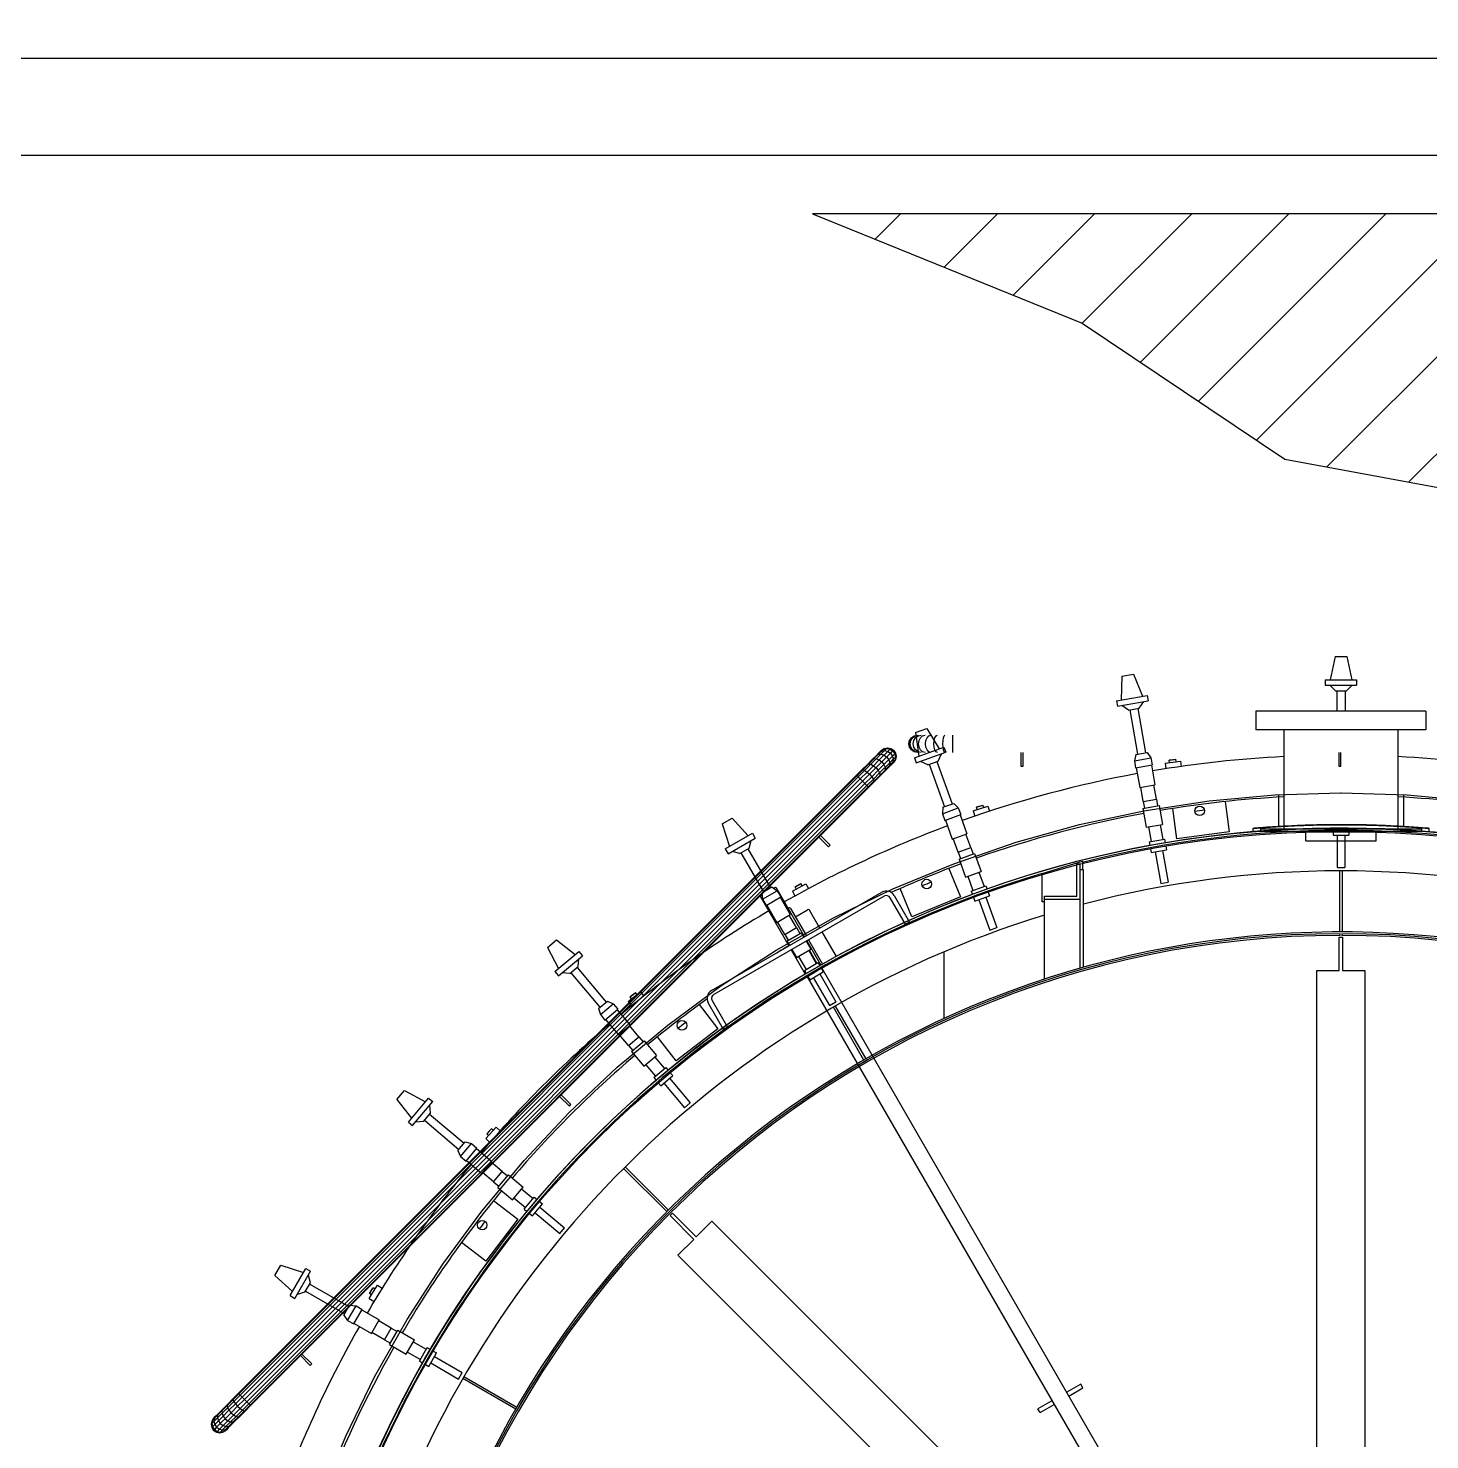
# Model space of a CAD drawing. Header units: metres. Extents: x 0 to 63075, y 0 to 44550.
# Drawn here: x 56310 to 56908, y 41837 to 42439 of the extents above; entities that cross this region are included whole.
import ezdxf

# ---------------------------------------------------------------- set-up
doc = ezdxf.new("R2010")
doc.units = ezdxf.units.M
doc.header["$LTSCALE"] = 75
for name, color, linetype in [('GSB', 7, 'Continuous'), ('ML6', 1, 'Continuous'), ('SDM', 7, 'Continuous'), ('SL1', 8, 'Continuous')]:
    doc.layers.add(name, color=color, linetype=linetype)
doc.styles.add('ROMANS', font='ROMANS.SHX')
doc.dimstyles.new('75___1-75', dxfattribs={"dimscale": 75, "dimtxt": 2.5, "dimasz": 2, "dimexe": 1.5, "dimexo": 1, "dimgap": 0.5, "dimtad": 1, "dimdec": 0, "dimzin": 12, "dimtxsty": 'ROMANS', "dimcen": 0, "dimclrd": 256, "dimclre": 256, "dimclrt": 3, "dimazin": 3, "dimtfac": 1, "dimtdec": 0, "dimtmove": 0, "dimatfit": 0, "dimfxl": 1, "dimlwd": -1, "dimlwe": -1, "dimarcsym": 0})

# ---------------------------------------------------------------- blocks, each defined once
blk = doc.blocks.new('A$C6bae614f')
at = {"layer": 'SL1'}
h = blk.add_hatch(dxfattribs=at)
h.set_pattern_fill('_USER', color=256, scale=195, angle=44.9981, style=0, pattern_type=0)
h.set_pattern_definition([(44.99813, (336090.3, -3607.21), (-137.8813, 137.89033), [])])
h.paths.add_polyline_path([(395755.8, 56898.5), (391367.9, 56898.6), (392134, 56588), (392710, 56201.6), (393463.6, 56062.6), (394287.4, 56092.5), (395011.7, 56390.1), (395423.4, 56742.3)])
for p, q in [((387952.8, 57339.8), (407722, 57339.8)), ((388233.8, 57064.3), (407422, 57064.3)), ((392852.4, 55640.7), (392838.5, 55574.8)), ((392852.4, 55640.7), (392886, 55640.7)), ((392886, 55640.7), (392899.9, 55574.8)), ((392247.1, 55584.8), (392244.9, 55517.5)), ((392247.1, 55584.8), (392280.2, 55590.7)), ((392280.2, 55590.7), (392305.3, 55528.2)), ((392824.8, 55574.8), (392913.7, 55574.8)), ((392824.8, 55574.8), (392824.8, 55559)), ((392913.7, 55574.8), (392913.7, 55559)), ((392231.4, 55515.1), (392318.9, 55530.5)), ((392318.9, 55530.5), (392321.7, 55515)), ((392824.8, 55559), (392913.7, 55559)), ((392853.7, 55543), (392837.8, 55559)), ((392853.7, 55543), (392884.8, 55543)), ((392857.7, 55543), (392857.7, 55486)), ((392880.8, 55543), (392880.8, 55486)), ((392884.8, 55543), (392900.7, 55559)), ((392231.4, 55515.1), (392234.1, 55499.5)), ((392234.1, 55499.5), (392321.7, 55515)), ((392265.3, 55488.8), (392246.9, 55501.8)), ((392265.3, 55488.8), (392296, 55494.2)), ((392269.3, 55489.5), (392291.5, 55363.3)), ((392292, 55493.5), (392314.3, 55367.3)), ((392296, 55494.2), (392308.9, 55512.7)), ((393110.7, 55486), (392627.7, 55486)), ((392627.7, 55486), (392627.7, 55432.6)), ((393110.7, 55486), (393110.7, 55432.6)), ((391643.9, 55402), (391649.1, 55409.9)), ((391646.9, 55402), (391652.1, 55409.9)), ((391649.1, 55409.9), (391657.1, 55415.2)), ((391652.1, 55409.9), (391659.8, 55415.2)), ((391656, 55402), (391660.8, 55409.9)), ((391657.1, 55415.2), (391666.4, 55417.1)), ((391659.8, 55415.2), (391668.9, 55417.1)), ((391660.8, 55424.7), (391692.4, 55436.2)), ((391660.8, 55424.7), (391670.3, 55358)), ((391660.8, 55409.9), (391667.9, 55415.2)), ((391667.9, 55415.2), (391676.3, 55417.1)), ((391670.6, 55402), (391674.7, 55409.9)), ((391674.7, 55409.9), (391680.9, 55415.2)), ((391680.9, 55415.2), (391688.2, 55417.1)), ((391690, 55402), (391693.3, 55409.9)), ((391692.4, 55436.2), (391727.9, 55379)), ((391693.3, 55409.9), (391698.2, 55415.2)), ((391698.2, 55415.2), (391704, 55417.1)), ((391713.2, 55402), (391715.5, 55409.9)), ((391715.5, 55409.9), (391719, 55415.2)), ((391719, 55415.2), (391723, 55417.1)), ((391739.1, 55402), (391740.3, 55409.9)), ((391740.3, 55409.9), (391742.1, 55415.2)), ((391742.1, 55415.2), (391744.1, 55417.1)), ((391766.4, 55415.2), (391766.4, 55417.1)), ((391766.4, 55409.9), (391766.4, 55415.2)), ((391766.4, 55375.4), (391766.4, 55409.9)), ((393110.7, 55432.6), (392627.7, 55432.6)), ((392707.2, 55432.6), (392707.2, 55151.3)), ((393031.2, 55432.6), (393031.2, 55151.3)), ((391572.8, 55373.5), (391534.1, 55334.8)), ((391556.8, 55367.6), (391548.4, 55359.2)), ((391564, 55372.2), (391554.8, 55363)), ((391562, 55372.8), (391556.8, 55367.6)), ((391556.8, 55367.6), (391564, 55372.2)), ((391557.8, 55347.2), (391588.2, 55377.7)), ((391562, 55372.8), (391569.8, 55377.9)), ((391563.8, 55374.6), (391562, 55372.8)), ((391563.8, 55374.6), (391571.7, 55379.9)), ((391569.8, 55377.9), (391564, 55372.2)), ((391564, 55372.2), (391572.8, 55373.5)), ((391589.6, 55365.9), (391565.2, 55341.5)), ((391569.8, 55377.9), (391571.7, 55379.9)), ((391569.8, 55377.9), (391579, 55379.6)), ((391571.7, 55379.9), (391581, 55381.7)), ((391581, 55381.7), (391572.8, 55373.5)), ((391572.8, 55373.5), (391581.8, 55371.3)), ((391579, 55379.6), (391588.2, 55377.7)), ((391581, 55381.7), (391590.4, 55379.9)), ((391581.8, 55371.3), (391589.6, 55365.9)), ((391588.2, 55377.7), (391590.4, 55379.9)), ((391588.2, 55377.7), (391596.1, 55372.4)), ((391596.1, 55372.4), (391589.6, 55365.9)), ((391589.6, 55365.9), (391595, 55358.1)), ((391590.4, 55379.9), (391598.3, 55374.6)), ((391596.1, 55372.4), (391598.3, 55374.6)), ((391596.1, 55372.4), (391601.4, 55364.5)), ((391598.3, 55374.6), (391603.6, 55366.7)), ((391601.4, 55364.5), (391603.6, 55366.7)), ((391603.6, 55366.7), (391605.4, 55357.3)), ((391642, 55392.7), (391643.9, 55402)), ((391643.9, 55383.3), (391642, 55392.7)), ((391649.1, 55375.4), (391643.9, 55383.3)), ((391645.1, 55392.7), (391646.9, 55402)), ((391646.9, 55383.3), (391645.1, 55392.7)), ((391652.1, 55375.4), (391646.9, 55383.3)), ((391657.1, 55370.1), (391649.1, 55375.4)), ((391659.8, 55370.1), (391652.1, 55375.4)), ((391654.3, 55392.7), (391656, 55402)), ((391656, 55383.3), (391654.3, 55392.7)), ((391660.8, 55375.4), (391656, 55383.3)), ((391666.4, 55368.3), (391657.1, 55370.1)), ((391657.3, 55353.3), (391740.9, 55383.7)), ((391668.9, 55368.3), (391659.8, 55370.1)), ((391667.9, 55370.1), (391660.8, 55375.4)), ((391662.8, 55338.4), (391746.3, 55368.8)), ((391676.3, 55368.3), (391667.9, 55370.1)), ((391669.1, 55392.7), (391670.6, 55402)), ((391670.6, 55383.3), (391669.1, 55392.7)), ((391674.7, 55375.4), (391670.6, 55383.3)), ((391680.9, 55370.1), (391674.7, 55375.4)), ((391688.2, 55368.3), (391680.9, 55370.1)), ((391688.8, 55392.7), (391690, 55402)), ((391690, 55383.3), (391688.8, 55392.7)), ((391693.3, 55375.4), (391690, 55383.3)), ((391698.2, 55370.1), (391693.3, 55375.4)), ((391704, 55368.3), (391698.2, 55370.1)), ((391712.4, 55392.7), (391713.2, 55402)), ((391713.2, 55383.3), (391712.4, 55392.7)), ((391715.5, 55375.4), (391713.2, 55383.3)), ((391719, 55370.1), (391715.5, 55375.4)), ((391723, 55368.3), (391719, 55370.1)), ((391738.7, 55392.7), (391739.1, 55402)), ((391739.1, 55383.3), (391738.7, 55392.7)), ((391740.3, 55375.4), (391739.1, 55383.3)), ((391742.1, 55370.1), (391740.3, 55375.4)), ((391740.9, 55383.7), (391746.3, 55368.8)), ((391744.1, 55368.3), (391742.1, 55370.1)), ((391766.4, 55370.1), (391766.4, 55375.4)), ((391766.4, 55368.3), (391766.4, 55370.1)), ((391960, 55368.3), (391960, 55329.2)), ((391966.4, 55329.2), (391966.4, 55368.3)), ((392286.8, 55362.5), (392319, 55368.2)), ((392319, 55368.2), (392329.3, 55353.1)), ((392862.9, 55368.2), (392862.9, 55329.1)), ((392869.2, 55329.1), (392869.2, 55368.2)), ((391527.9, 55336.1), (389705, 53513.3)), ((391534.1, 55334.8), (391498.1, 55298.8)), ((391523.8, 55334.5), (391508.8, 55319.6)), ((391565.2, 55341.5), (391510.3, 55286.6)), ((391523, 55312.5), (391541.3, 55330.8)), ((391537.2, 55348), (391523.8, 55334.5)), ((391523.8, 55334.5), (391527.9, 55336.1)), ((391554.8, 55363), (391527.9, 55336.1)), ((391527.9, 55336.1), (391534.1, 55334.8)), ((391534.1, 55334.8), (391541.3, 55330.8)), ((391548.4, 55359.2), (391537.2, 55348)), ((391537.2, 55348), (391542.6, 55350.8)), ((391541.3, 55330.8), (391557.8, 55347.2)), ((391541.3, 55330.8), (391548.5, 55324.8)), ((391542.6, 55350.8), (391549.8, 55350.5)), ((391548.4, 55359.2), (391554.8, 55363)), ((391549.8, 55350.5), (391557.8, 55347.2)), ((391571, 55334), (391554.5, 55317.6)), ((391554.8, 55363), (391563, 55363.6)), ((391557.8, 55347.2), (391565.2, 55341.5)), ((391587.4, 55339.2), (391558.5, 55310.4)), ((391586.7, 55331.1), (391559.8, 55304.2)), ((391563, 55363.6), (391571.5, 55361)), ((391565.2, 55341.5), (391571, 55334)), ((391601.4, 55364.5), (391571, 55334)), ((391571, 55334), (391574.2, 55326.1)), ((391571.5, 55361), (391579.1, 55355.4)), ((391596.5, 55338.3), (391571.7, 55313.4)), ((391574.2, 55326.1), (391574.5, 55318.9)), ((391579.1, 55355.4), (391584.7, 55347.8)), ((391586.7, 55331.1), (391582.9, 55324.6)), ((391584.7, 55347.8), (391587.4, 55339.2)), ((391601.6, 55346), (391586.7, 55331.1)), ((391587.4, 55339.2), (391586.7, 55331.1)), ((391597.2, 55349.1), (391587.4, 55339.2)), ((391595.9, 55340.3), (391591.3, 55333.1)), ((391595, 55358.1), (391597.2, 55349.1)), ((391597.2, 55349.1), (391595.9, 55340.3)), ((391601.6, 55346), (391596.5, 55338.3)), ((391596.5, 55338.3), (391598.3, 55340.1)), ((391605.4, 55357.3), (391597.2, 55349.1)), ((391603.6, 55348), (391598.3, 55340.1)), ((391601.4, 55364.5), (391603.4, 55355.2)), ((391603.4, 55355.2), (391601.6, 55346)), ((391601.6, 55346), (391603.6, 55348)), ((391605.4, 55357.3), (391603.6, 55348)), ((391657.3, 55353.3), (391662.8, 55338.4)), ((391695.4, 55333.3), (391675, 55342.9)), ((391695.4, 55333.3), (391724.6, 55344)), ((391699.1, 55334.7), (391742.9, 55214.3)), ((391720.8, 55342.6), (391764.7, 55222.2)), ((391724.6, 55344), (391734.1, 55364.4)), ((391960, 55329.2), (391966.4, 55329.2)), ((392286.8, 55362.5), (392282.3, 55344.8)), ((392282.3, 55344.8), (392329.3, 55353.1)), ((392282.3, 55344.8), (392285.8, 55324.8)), ((392285.8, 55324.8), (392332.8, 55333.1)), ((392287.7, 55325.1), (392297.5, 55269.1)), ((392329.3, 55353.1), (392332.8, 55333.1)), ((392331, 55332.8), (392340.9, 55276.7)), ((392369.5, 55337.7), (392413.1, 55343.8)), ((392369.5, 55337.7), (392371.8, 55322)), ((392380.8, 55346.3), (392399.9, 55349)), ((392390.3, 55347.7), (392380.8, 55346.3)), ((392381.8, 55339.4), (392380.8, 55346.3)), ((392390.3, 55347.7), (392399.9, 55349)), ((392400.8, 55342.1), (392399.9, 55349)), ((392413.1, 55343.8), (392415.2, 55328.5)), ((392862.9, 55329.1), (392869.2, 55329.1)), ((391498.1, 55298.8), (389706.3, 53507.1)), ((389728.6, 53518.2), (391503.7, 55293.2)), ((389737.3, 53548.2), (391493.1, 55303.9)), ((391510.3, 55286.6), (389754.5, 53530.9)), ((391508.8, 55319.6), (391493.1, 55303.9)), ((391493.1, 55303.9), (391494.4, 55302.6)), ((391494.4, 55302.6), (391498.1, 55298.8)), ((391498.1, 55298.8), (391510.3, 55286.6)), ((391523, 55312.5), (391503.7, 55293.2)), ((391508.8, 55319.6), (391511.6, 55319.8)), ((391510.3, 55286.6), (391516.9, 55280)), ((391511.6, 55319.8), (391516.6, 55317.3)), ((391516.6, 55317.3), (391523, 55312.5)), ((391536.2, 55299.3), (391516.9, 55280)), ((391541, 55292.9), (391522.5, 55274.4)), ((391523, 55312.5), (391529.9, 55306.2)), ((391559.8, 55304.2), (391526.3, 55270.7)), ((391543.3, 55285.1), (391527.6, 55269.4)), ((391529.9, 55306.2), (391536.2, 55299.3)), ((391554.5, 55317.6), (391536.2, 55299.3)), ((391536.2, 55299.3), (391541, 55292.9)), ((391558.5, 55310.4), (391541, 55292.9)), ((391541, 55292.9), (391543.5, 55287.9)), ((391571.7, 55313.4), (391543.3, 55285.1)), ((391543.5, 55287.9), (391543.3, 55285.1)), ((391548.5, 55324.8), (391554.5, 55317.6)), ((391554.5, 55317.6), (391558.5, 55310.4)), ((391559.8, 55304.2), (391558.3, 55300)), ((391558.5, 55310.4), (391559.8, 55304.2)), ((391574.5, 55318.9), (391571.7, 55313.4)), ((391522.5, 55274.4), (389730.7, 53482.7)), ((389741.8, 53505), (391516.9, 55280)), ((389753.2, 53497.8), (391526.3, 55270.7)), ((391527.6, 55269.4), (389771.8, 53513.7)), ((391516.9, 55280), (391522.5, 55274.4)), ((391522.5, 55274.4), (391526.3, 55270.7)), ((391526.3, 55270.7), (391527.6, 55269.4)), ((392297.5, 55269.1), (392340.9, 55276.7)), ((392307.6, 55229.2), (392300.3, 55269.6)), ((392345.1, 55235.8), (392338.1, 55276.2)), ((392494.7, 55231.1), (392681.1, 55248)), ((392681.1, 55248), (392868.2, 55253.6)), ((392691.4, 55248.3), (392691.4, 55157.9)), ((392868.2, 55253.6), (392870.2, 55253.6)), ((392870.2, 55253.6), (393057.3, 55248)), ((393047, 55248.3), (393047, 55157.9)), ((393057.3, 55248), (393243.7, 55231)), ((391738.5, 55212.6), (391737.1, 55194.4)), ((391737.1, 55194.4), (391781.9, 55210.8)), ((391738.5, 55212.6), (391769.1, 55223.8)), ((391769.1, 55223.8), (391781.9, 55210.8)), ((391781.9, 55210.8), (391788.9, 55191.7)), ((391824.2, 55202.6), (391866, 55216.2)), ((391833.8, 55213), (391852.2, 55219)), ((391843, 55216), (391833.8, 55213)), ((391836, 55206.4), (391833.8, 55213)), ((391843, 55216), (391852.2, 55219)), ((391854.3, 55212.4), (391852.2, 55219)), ((391866, 55216.2), (391870.8, 55201.5)), ((392306.5, 55209.4), (392352.8, 55217.5)), ((392306.5, 55209.4), (392316, 55155.9)), ((392307.6, 55229.2), (392345.1, 55235.8)), ((392307.6, 55229.2), (392310.9, 55210.2)), ((392309.6, 55202.9), (392494.7, 55231.1)), ((392345.1, 55235.8), (392348.4, 55216.8)), ((392352.8, 55217.5), (392362.2, 55164.1)), ((392402.6, 55123.2), (392391.3, 55209.4)), ((392540, 55228.9), (392551.3, 55142.7)), ((391111.1, 55165.2), (391140.2, 55182)), ((391111.1, 55165.2), (391132.1, 55101.2)), ((391140.2, 55182), (391185.2, 55131.8)), ((391737.1, 55194.4), (391744, 55175.3)), ((391744, 55175.3), (391788.9, 55191.7)), ((391745.8, 55176), (391765.2, 55122.5)), ((391787.1, 55191), (391806.6, 55137.5)), ((391824.2, 55202.6), (391829.1, 55187.5)), ((392126.6, 55163.6), (392309.6, 55202.9)), ((391120.1, 55094.3), (391197.1, 55138.7)), ((391128, 55080.6), (391205, 55125)), ((391197.1, 55138.7), (391205, 55125)), ((391386.2, 55127.9), (391413.8, 55100.3)), ((391418.3, 55104.8), (391390.6, 55132.4)), ((391765.2, 55122.5), (391806.6, 55137.5)), ((391817.8, 55098), (391803.9, 55136.6)), ((391946.2, 55113.3), (392126.6, 55163.6)), ((392316, 55155.9), (392362.2, 55164.1)), ((392322.6, 55157.1), (392330, 55115)), ((392355.6, 55162.9), (392363, 55120.8)), ((392551.3, 55142.7), (392402.6, 55123.2)), ((392619.2, 55152.7), (392619.2, 55152.7)), ((392619.2, 55152.7), (392619.2, 55143.2)), ((392640.2, 55151.3), (393098.2, 55151.3)), ((392640.2, 55151.3), (392640.2, 55144.9)), ((392640.2, 55144.9), (393098.2, 55144.9)), ((392691.4, 55157.9), (392691.4, 55157.9)), ((392691.4, 55148.4), (392691.4, 55148.4)), ((392769.2, 55117), (392769.2, 55142.4)), ((392969.2, 55142.4), (392769.2, 55142.4)), ((392847, 55144.1), (392847, 55133.1)), ((392847, 55133.1), (392891.5, 55133.1)), ((392858.6, 55133.1), (392858.5, 55041.8)), ((392879.8, 55133.1), (392879.8, 55041.8)), ((392891.5, 55144.1), (392891.5, 55133.1)), ((392969.2, 55117), (392969.2, 55142.4)), ((393047, 55148.4), (393047, 55148.4)), ((393098.2, 55151.3), (393098.2, 55144.9)), ((393119.2, 55152.7), (393119.2, 55143.2)), ((391120.1, 55094.3), (391128, 55080.6)), ((391161.1, 55081.2), (391139.3, 55087.1)), ((391161.1, 55081.2), (391188, 55096.7)), ((391184.5, 55094.8), (391248.6, 54983.8)), ((391188, 55096.7), (391193.8, 55118.5)), ((391413.8, 55100.3), (391418.3, 55104.8)), ((391782, 55085), (391767.9, 55123.5)), ((391769.3, 55052.3), (391946.2, 55113.3)), ((391782, 55085), (391817.8, 55098)), ((391782, 55085), (391788.6, 55066.8)), ((391817.8, 55098), (391824.4, 55079.8)), ((392324.6, 55114.1), (392368.4, 55121.8)), ((392324.6, 55114.1), (392326.4, 55104.1)), ((392328, 55094.8), (392329.9, 55084)), ((392329.9, 55084), (392373.7, 55091.8)), ((392341.4, 55086), (392357.2, 54996.1)), ((392362.3, 55089.7), (392378.2, 54999.8)), ((392368.4, 55121.8), (392370.2, 55111.9)), ((392371.8, 55102.5), (392373.7, 55091.8)), ((392769.2, 55117), (392969.2, 55117)), ((391164.5, 55083.2), (391228.6, 54972.2)), ((391596.3, 54980.7), (391769.3, 55052.3)), ((391784.5, 55065.3), (391828.6, 55081.3)), ((391784.5, 55065.3), (391803, 55014.2)), ((391828.6, 55081.3), (391847.2, 55030.3)), ((392020, 55024.2), (392135, 55059.2)), ((392119.2, 55052.2), (392128.7, 55052.2)), ((392119.2, 54960.1), (392119.2, 55052.2)), ((392128.7, 54755.3), (392128.7, 55052.2)), ((392135, 55059.2), (392135, 55034.6)), ((391755.3, 55039), (391788.5, 54958.6)), ((391803, 55014.2), (391847.2, 55030.3)), ((391809.3, 55016.5), (391823.9, 54976.4)), ((391840.9, 55028), (391855.5, 54987.9)), ((392020, 54944.2), (392020, 55024.2)), ((392138.2, 55034.6), (392128.7, 55034.6)), ((392138.2, 54758), (392138.2, 55034.6)), ((392858.5, 55041.8), (392879.8, 55041.8)), ((392866, 54858.6), (392866, 55032.1)), ((392872.4, 55032.1), (392872.4, 54858.6)), ((391081.1, 54691.9), (391565.1, 54971.3)), ((391224.4, 54969.8), (391252.7, 54986.2)), ((391224.4, 54969.8), (391226.2, 54951.6)), ((391226.2, 54951.6), (391267.6, 54975.5)), ((391252.7, 54986.2), (391267.6, 54975.5)), ((391262.5, 54984.6), (391258.3, 54982.2)), ((391263.7, 54985.3), (391262.5, 54984.6)), ((391263.7, 54985.3), (391345.1, 54844.3)), ((391267.6, 54975.5), (391277.7, 54957.9)), ((391310.7, 54974.8), (391349.4, 54995.5)), ((391310.7, 54974.8), (391318.1, 54960.8)), ((391318.3, 54986.7), (391335.3, 54995.8)), ((391326.8, 54991.3), (391318.3, 54986.7)), ((391321.6, 54980.6), (391318.3, 54986.7)), ((391326.8, 54991.3), (391335.3, 54995.8)), ((391338.6, 54989.7), (391335.3, 54995.8)), ((391349.4, 54995.5), (391356.7, 54981.8)), ((391428, 54898.7), (391596.3, 54980.7)), ((391649.9, 54901.2), (391616.7, 54981.6)), ((391818.8, 54974.5), (391860.6, 54989.8)), ((391818.8, 54974.5), (391822.3, 54965.1)), ((391860.6, 54989.8), (391864.1, 54980.3)), ((391867.3, 54971.4), (391871.1, 54961.1)), ((392357.2, 54996.1), (392378.2, 54999.8)), ((391571.4, 54960.3), (391087.5, 54680.9)), ((391219.7, 54959.9), (391224, 54962.4)), ((391219.7, 54959.9), (391301.1, 54818.9)), ((391225.1, 54963), (391224, 54962.4)), ((391226.2, 54951.6), (391236.4, 54934.1)), ((391236.4, 54934.1), (391277.7, 54957.9)), ((391238, 54935), (391266.5, 54885.7)), ((391276.1, 54957), (391304.6, 54907.7)), ((391299.4, 54926.1), (391298.3, 54925.4)), ((391305.5, 54925.5), (391350.6, 54847.4)), ((391632.2, 54880.4), (391588.8, 54955.6)), ((391599.8, 54962), (391643.2, 54886.7)), ((391788.5, 54958.6), (391649.9, 54901.2)), ((391825.5, 54956.1), (391829.2, 54945.9)), ((391829.2, 54945.9), (391871.1, 54961.1)), ((391840.2, 54949.9), (391871.4, 54864)), ((391860.1, 54957.1), (391891.4, 54871.3)), ((392027.1, 54944.2), (392020, 54944.2)), ((392027.1, 54724.2), (392027.1, 54960.1)), ((392027.1, 54960.1), (392119.2, 54960.1)), ((392128.7, 54950.6), (392027.1, 54950.6)), ((391265, 54806.8), (391428, 54898.7)), ((391266.5, 54885.7), (391304.6, 54907.7)), ((391289.5, 54851.7), (391268.9, 54887.1)), ((391322.5, 54870.7), (391302.1, 54906.3)), ((391324.7, 54904.4), (391353.7, 54921.1)), ((391389.1, 54869.7), (391359.8, 54920.5)), ((391643.2, 54886.7), (391632.2, 54880.4)), ((391289.5, 54851.7), (391322.5, 54870.7)), ((391289.5, 54851.7), (391299.2, 54834.9)), ((391295.3, 54832.7), (391336, 54856.2)), ((391322.5, 54870.7), (391332.2, 54854)), ((391336, 54856.2), (391343.5, 54843.3)), ((391435.7, 54789), (391395.5, 54858.7)), ((391871.4, 54864), (391891.4, 54871.3)), ((392864.4, 54748.9), (392864.4, 54844.1)), ((392864.4, 54844.1), (392874, 54844.1)), ((392866.8, 54848.9), (392866.8, 54853.6)), ((392871.6, 54853.6), (392871.6, 54848.9)), ((392874, 54844.1), (392873.9, 54748.9)), ((390614.9, 54814.2), (390640.6, 54835.8)), ((390614.9, 54814.2), (390646.6, 54754.7)), ((390640.6, 54835.8), (390693.6, 54794.2)), ((391107.8, 54705.1), (391265, 54806.8)), ((391295.3, 54832.7), (391302.8, 54819.8)), ((391307.5, 54807.9), (391347.2, 54739)), ((391309.1, 54808.8), (391322.5, 54785.7)), ((391322.5, 54785.7), (391363.2, 54809.2)), ((391349.8, 54832.3), (391363.2, 54809.2)), ((391351.5, 54833.3), (391391.2, 54764.4)), ((391357, 54836.4), (391396.8, 54767.5)), ((391357.4, 54805.8), (391378.7, 54768.8)), ((391380.7, 54769.9), (391359.3, 54806.9)), ((390636.1, 54745.9), (390704.2, 54803)), ((390646.2, 54733.8), (390714.3, 54790.9)), ((390702.5, 54760.1), (390704.4, 54782.6)), ((390704.2, 54803), (390714.3, 54790.9)), ((391328.3, 54789), (391349.7, 54752)), ((391344.9, 54749.3), (391383.5, 54771.5)), ((391383.5, 54771.5), (391388.5, 54762.8)), ((391741.8, 54612.5), (391741.8, 54802.2)), ((390636.1, 54745.9), (390646.2, 54733.8)), ((390678.6, 54740.1), (390656.2, 54742.1)), ((390678.6, 54740.1), (390702.5, 54760.1)), ((390681.7, 54742.7), (390764.1, 54644.5)), ((390699.4, 54757.5), (390781.8, 54659.4)), ((391344.9, 54749.3), (391350, 54740.6)), ((391353.1, 54731.4), (392698.2, 52401.4)), ((391354.7, 54732.3), (391360.2, 54722.9)), ((391360.2, 54722.9), (391398.7, 54745.1)), ((391370.3, 54728.7), (391415.9, 54649.6)), ((391388.6, 54739.3), (391434.3, 54660.2)), ((391393.3, 54754.6), (391398.7, 54745.1)), ((391394.9, 54755.5), (392740, 52425.5)), ((392800.9, 52445.8), (392800.9, 54748.9)), ((392800.9, 54748.9), (392864.4, 54748.9)), ((392873.9, 54748.9), (392937.4, 54748.9)), ((392937.4, 54748.9), (392937.4, 52445.8)), ((390844.4, 54661.3), (390879, 54688.4)), ((390849.9, 54674.4), (390865.1, 54686.3)), ((390857.5, 54680.4), (390865.1, 54686.3)), ((390869.3, 54680.8), (390865.1, 54686.3)), ((390879, 54688.4), (390888.6, 54676.2)), ((390957, 54594.2), (391107.8, 54705.1)), ((390760.4, 54641.5), (390785.4, 54662.4)), ((390765.3, 54623.9), (390801.9, 54654.6)), ((390785.4, 54662.4), (390801.9, 54654.6)), ((390801.9, 54654.6), (390815, 54639)), ((390844.4, 54661.3), (390854.2, 54648.8)), ((390857.5, 54680.4), (390849.9, 54674.4)), ((390854.2, 54668.9), (390849.9, 54674.4)), ((391046.4, 54652.4), (391099.4, 54583.4)), ((391115.3, 54581.9), (391071.8, 54657.2)), ((391082.8, 54663.5), (391126.3, 54588.3)), ((391415.9, 54649.6), (391434.3, 54660.2)), ((391513.9, 54494.7), (391427.2, 54644.9)), ((391432.7, 54648.1), (391519.4, 54497.9)), ((390760.4, 54641.5), (390765.3, 54623.9)), ((390765.3, 54623.9), (390778.4, 54608.3)), ((390778.4, 54608.3), (390815, 54639)), ((390779.8, 54609.5), (390816.4, 54565.9)), ((390813.5, 54637.8), (390850.1, 54594.2)), ((390813.2, 54474.3), (390957, 54594.2)), ((390816.4, 54565.9), (390850.1, 54594.2)), ((390845, 54536.4), (390818.5, 54567.7)), ((390874.2, 54560.9), (390848, 54592.4)), ((391099.4, 54583.4), (390980.4, 54492.1)), ((391126.3, 54588.3), (391115.3, 54581.9)), ((390845, 54536.4), (390874.2, 54560.9)), ((390845, 54536.4), (390857.4, 54521.6)), ((390854, 54518.7), (390890, 54548.9)), ((390874.2, 54560.9), (390886.6, 54546.1)), ((390890, 54548.9), (390924.9, 54507.3)), ((390980.4, 54492.1), (390927.4, 54561)), ((390854, 54518.7), (390888.9, 54477.1)), ((390888.9, 54477.1), (390924.9, 54507.3)), ((390919.8, 54503), (390947.2, 54470.3)), ((390676.9, 54346), (390813.2, 54474.3)), ((390894.1, 54481.4), (390921.5, 54448.7)), ((390917.3, 54445.2), (390951.4, 54473.8)), ((390917.3, 54445.2), (390923.8, 54437.5)), ((390936.9, 54421.8), (390971, 54450.4)), ((390951.4, 54473.8), (390957.9, 54466.1)), ((390962.1, 54442.9), (391020.9, 54373)), ((390964, 54458.8), (390971, 54450.4)), ((390187.1, 54382.3), (390208.7, 54408)), ((390208.7, 54408), (390268.1, 54376.3)), ((390929.9, 54430.2), (390936.9, 54421.8)), ((390945.9, 54429.3), (391004.5, 54359.3)), ((390187.1, 54382.3), (390228.7, 54329.3)), ((390219.9, 54318.7), (390277, 54386.8)), ((390232, 54308.6), (390289.1, 54376.7)), ((390277, 54386.8), (390289.1, 54376.7)), ((390282.8, 54344.3), (390280.8, 54366.7)), ((390649.7, 54391.5), (390677.3, 54363.9)), ((390681.8, 54368.3), (390654.2, 54396)), ((390677.3, 54363.9), (390681.8, 54368.3)), ((391004.5, 54359.3), (391020.9, 54373)), ((390262.8, 54320.5), (390282.8, 54344.3)), ((390265.3, 54323.5), (390363.5, 54241.1)), ((390280.2, 54341.2), (390378.4, 54258.8)), ((390548.5, 54209.7), (390676.9, 54346)), ((390219.9, 54318.7), (390232, 54308.6)), ((390262.8, 54320.5), (390240.3, 54318.5)), ((390439.7, 54271.7), (390469.1, 54304.3)), ((390442.8, 54285.4), (390455.8, 54299.8)), ((390449.3, 54292.7), (390442.8, 54285.4)), ((390448, 54280.8), (390442.8, 54285.4)), ((390449.3, 54292.7), (390455.8, 54299.8)), ((390460.9, 54295.2), (390455.8, 54299.8)), ((390469.1, 54304.3), (390480.6, 54294)), ((390360.4, 54237.5), (390381.4, 54262.5)), ((390368.3, 54221), (390399, 54257.6)), ((390381.4, 54262.5), (390399, 54257.6)), ((390383.9, 54207.9), (390414.6, 54244.5)), ((390399, 54257.6), (390414.6, 54244.5)), ((390413.4, 54243.1), (390457, 54206.5)), ((390439.7, 54271.7), (390451.5, 54261)), ((390360.4, 54237.5), (390368.3, 54221)), ((390368.3, 54221), (390383.9, 54207.9)), ((390385.1, 54209.4), (390428.7, 54172.8)), ((390428.7, 54065.9), (390548.5, 54209.7)), ((390428.7, 54172.8), (390457, 54206.5)), ((390486.5, 54177.9), (390455.2, 54204.4)), ((390462, 54148.7), (390430.5, 54174.9)), ((390462, 54148.7), (390486.5, 54177.9)), ((390474, 54132.9), (390504.2, 54168.9)), ((390486.5, 54177.9), (390501.3, 54165.5)), ((390504.2, 54168.9), (390545.8, 54133.9)), ((390954.2, 54064.2), (390831.5, 54186.9)), ((390836, 54191.4), (390958.7, 54068.7)), ((390462, 54148.7), (390476.8, 54136.3)), ((390474, 54132.9), (390515.6, 54098)), ((390515.6, 54098), (390545.8, 54133.9)), ((390541.4, 54128.8), (390574.2, 54101.4)), ((390461.8, 54095.5), (390530.8, 54042.5)), ((390519.9, 54103.1), (390552.6, 54075.6)), ((390549.1, 54071.5), (390577.7, 54105.5)), ((390572.4, 54051.9), (390601, 54085.9)), ((390577.7, 54105.5), (390585.4, 54099.1)), ((390592.7, 54093), (390601, 54085.9)), ((390317.7, 53915.2), (390428.7, 54065.9)), ((390530.8, 54042.5), (390439.5, 53923.5)), ((390549.1, 54071.5), (390556.8, 54065)), ((390564.1, 54058.9), (390572.4, 54051.9)), ((390579.9, 54060.8), (390649.9, 54002)), ((390593.6, 54077), (390663.5, 54018.3)), ((390963.3, 54052.8), (390970.1, 54059.5)), ((391030.7, 53985.4), (390963.3, 54052.8)), ((390970.1, 54059.5), (391037.4, 53992.2)), ((390649.9, 54002), (390663.5, 54018.3)), ((391037.4, 53992.2), (391082.3, 54037.1)), ((391082.3, 54037.1), (392710.8, 52408.5)), ((390439.5, 53923.5), (390370.5, 53976.5)), ((390985.8, 53940.5), (391030.7, 53985.4)), ((392614.3, 52311.9), (390985.8, 53940.5)), ((389840.9, 53882.7), (389857.7, 53911.8)), ((389840.9, 53882.7), (389891, 53837.7)), ((389857.7, 53911.8), (389921.7, 53890.9)), ((389884.1, 53825.8), (389928.6, 53902.8)), ((389897.8, 53817.9), (389942.3, 53894.9)), ((389928.6, 53902.8), (389942.3, 53894.9)), ((389941.6, 53861.9), (389935.8, 53883.6)), ((390216.1, 53758), (390317.7, 53915.2)), ((389926.1, 53835), (389941.6, 53861.9)), ((389939.7, 53858.4), (390050.6, 53794.4)), ((390108.9, 53817.6), (390132.1, 53854.9)), ((390109.5, 53831.7), (390119.7, 53848.1)), ((390114.6, 53840), (390119.7, 53848.1)), ((390125.6, 53844.4), (390119.7, 53848.1)), ((390132.1, 53854.9), (390145.3, 53846.7)), ((389884.1, 53825.8), (389897.8, 53817.9)), ((389926.1, 53835), (389904.3, 53829.2)), ((389928.1, 53838.4), (390039.1, 53774.3)), ((390108.9, 53817.6), (390122.3, 53809.2)), ((390114.6, 53840), (390109.5, 53831.7)), ((390115.4, 53828.1), (390109.5, 53831.7)), ((390036.7, 53770.2), (390053, 53798.5)), ((390036.7, 53770.2), (390047.3, 53755.3)), ((390047.3, 53755.3), (390071.2, 53796.7)), ((390053, 53798.5), (390071.2, 53796.7)), ((390064.9, 53745.2), (390088.8, 53786.5)), ((390071.2, 53796.7), (390088.8, 53786.5)), ((390087.9, 53784.9), (390137.1, 53756.5)), ((390047.3, 53755.3), (390064.9, 53745.2)), ((390065.9, 53746.8), (390115.1, 53718.4)), ((390115.1, 53718.4), (390137.1, 53756.5)), ((390124.1, 53594.9), (390216.1, 53758)), ((390171.2, 53733.4), (390135.7, 53754)), ((390152.1, 53700.4), (390171.2, 53733.4)), ((390166.7, 53686.9), (390190.2, 53727.6)), ((390171.2, 53733.4), (390187.9, 53723.7)), ((390190.2, 53727.6), (390237.2, 53700.4)), ((390152.1, 53700.4), (390116.5, 53720.8)), ((390152.1, 53700.4), (390168.9, 53690.7)), ((390166.7, 53686.9), (390213.7, 53659.7)), ((390213.7, 53659.7), (390237.2, 53700.4)), ((390233.8, 53694.6), (390270.8, 53673.3)), ((389913.2, 53655.1), (389940.8, 53627.4)), ((389945.3, 53631.9), (389917.7, 53659.6)), ((390217, 53665.5), (390254, 53644.2)), ((390251.3, 53639.5), (390273.5, 53678)), ((390273.5, 53678), (390282.3, 53672.9)), ((390277.7, 53624.2), (390300, 53662.7)), ((390290.5, 53668.2), (390300, 53662.7)), ((390294.1, 53652.6), (390373.2, 53607)), ((389940.8, 53627.4), (389945.3, 53631.9)), ((390251.3, 53639.5), (390260, 53634.4)), ((390268.3, 53629.7), (390277.7, 53624.2)), ((390283.5, 53634.3), (390362.6, 53588.6)), ((390362.6, 53588.6), (390373.2, 53607)), ((390042.2, 53426.6), (390124.1, 53594.9)), ((390525, 53503.5), (390374.7, 53590.2)), ((390377.9, 53595.7), (390528.1, 53509)), ((392129.8, 53574.3), (392090.1, 53551.4)), ((392096.4, 53540.4), (392136.1, 53563.3)), ((392136.1, 53563.3), (392129.8, 53574.3)), ((389721.5, 53532.4), (389706.6, 53517.5)), ((389721.5, 53532.4), (389721.4, 53529.6)), ((389721.4, 53529.6), (389723.9, 53524.7)), ((389737.3, 53548.2), (389721.5, 53532.4)), ((389723.9, 53524.7), (389728.6, 53518.2)), ((389734.9, 53511.3), (389754.5, 53530.9)), ((389737.3, 53548.2), (389738.6, 53546.9)), ((389738.6, 53546.9), (389742.3, 53543.1)), ((389742.3, 53543.1), (389747.9, 53537.5)), ((389747.9, 53537.5), (389754.5, 53530.9)), ((389754.5, 53530.9), (389761.1, 53524.3)), ((389761.1, 53524.3), (389770.4, 53515)), ((392048.2, 53527.2), (392008.5, 53504.3)), ((389706.3, 53507.1), (389667.6, 53468.4)), ((389673.5, 53484.5), (389668.3, 53479.2)), ((389690.4, 53498.6), (389668.9, 53477.2)), ((389673.5, 53484.5), (389668.9, 53477.2)), ((389706.6, 53517.5), (389673.5, 53484.5)), ((389716.3, 53492.7), (389675.3, 53451.7)), ((389678.1, 53486.4), (389677.5, 53478.3)), ((389682, 53492.9), (389678.1, 53486.4)), ((389680.2, 53469.8), (389693.9, 53483.5)), ((389705, 53513.3), (389690.4, 53498.6)), ((389693.2, 53504.1), (389690.4, 53498.6)), ((389690.4, 53498.6), (389690.6, 53491.4)), ((389690.6, 53491.4), (389693.9, 53483.5)), ((389741.8, 53505), (389693.4, 53456.6)), ((389693.9, 53483.5), (389710.3, 53499.9)), ((389693.9, 53483.5), (389699.7, 53476.1)), ((389706.6, 53517.5), (389705, 53513.3)), ((389705, 53513.3), (389706.3, 53507.1)), ((389706.3, 53507.1), (389710.3, 53499.9)), ((389710.3, 53499.9), (389728.6, 53518.2)), ((389710.3, 53499.9), (389716.3, 53492.7)), ((389730.7, 53482.7), (389715, 53467)), ((389734.9, 53511.3), (389716.3, 53492.7)), ((389716.3, 53492.7), (389723.5, 53486.7)), ((389756, 53497.9), (389716.5, 53458.4)), ((389736.9, 53481.4), (389722.2, 53466.8)), ((389723.5, 53486.7), (389730.7, 53482.7)), ((389728.6, 53518.2), (389734.9, 53511.3)), ((389730.7, 53482.7), (389736.9, 53481.4)), ((389734.9, 53511.3), (389741.8, 53505)), ((389753.2, 53497.8), (389736.9, 53481.4)), ((389736.9, 53481.4), (389741.1, 53483)), ((389741.8, 53505), (389748.3, 53500.3)), ((389748.3, 53500.3), (389753.2, 53497.8)), ((389753.2, 53497.8), (389756, 53497.9)), ((389756, 53497.9), (389771.8, 53513.7)), ((389770.4, 53515), (389771.8, 53513.7)), ((392014.9, 53493.3), (392008.5, 53504.3)), ((392014.9, 53493.3), (392054.6, 53516.2)), ((389661.3, 53469.5), (389659.4, 53460.2)), ((389661.5, 53462.3), (389659.4, 53460.2)), ((389659.4, 53460.2), (389661.3, 53450.9)), ((389666.5, 53477.5), (389661.3, 53469.5)), ((389663.2, 53471.5), (389661.3, 53469.5)), ((389663.4, 53453), (389661.3, 53450.9)), ((389661.3, 53450.9), (389666.5, 53442.9)), ((389663.2, 53471.5), (389661.5, 53462.3)), ((389667.6, 53468.4), (389661.5, 53462.3)), ((389661.5, 53462.3), (389663.4, 53453)), ((389668.3, 53479.2), (389663.2, 53471.5)), ((389668.9, 53477.2), (389663.2, 53471.5)), ((389663.4, 53453), (389669.8, 53459.4)), ((389663.4, 53453), (389668.7, 53445.2)), ((389668.3, 53479.2), (389666.5, 53477.5)), ((389668.7, 53445.2), (389666.5, 53442.9)), ((389666.5, 53442.9), (389674.5, 53437.7)), ((389668.9, 53477.2), (389667.6, 53468.4)), ((389667.6, 53468.4), (389669.8, 53459.4)), ((389675.3, 53451.7), (389668.7, 53445.2)), ((389668.7, 53445.2), (389676.6, 53439.8)), ((389669.8, 53459.4), (389680.2, 53469.8)), ((389669.8, 53459.4), (389675.3, 53451.7)), ((389683, 53446.2), (389674.5, 53437.7)), ((389675.3, 53451.7), (389683, 53446.2)), ((389677.5, 53478.3), (389680.2, 53469.8)), ((389680.2, 53469.8), (389685.7, 53462.1)), ((389693.4, 53456.6), (389683, 53446.2)), ((389683, 53446.2), (389692, 53444)), ((389685.7, 53462.1), (389693.4, 53456.6)), ((389692, 53444), (389685.9, 53437.9)), ((389715, 53467), (389692, 53444)), ((389692, 53444), (389700.8, 53445.3)), ((389693.1, 53437.7), (389701, 53442.9)), ((389693.4, 53456.6), (389701.9, 53453.9)), ((389700.8, 53445.3), (389695.1, 53439.6)), ((389695.1, 53439.6), (389702.8, 53444.7)), ((389699.7, 53476.1), (389707.1, 53470.3)), ((389722.2, 53466.8), (389700.8, 53445.3)), ((389700.8, 53445.3), (389708.1, 53450)), ((389702.8, 53444.7), (389701, 53442.9)), ((389701.9, 53453.9), (389710, 53454.5)), ((389708.1, 53450), (389702.8, 53444.7)), ((389707.1, 53470.3), (389715, 53467)), ((389716.5, 53458.4), (389708.1, 53450)), ((389710, 53454.5), (389716.5, 53458.4)), ((389715, 53467), (389722.2, 53466.8)), ((389722.2, 53466.8), (389727.7, 53469.6)), ((389674.5, 53437.7), (389683.8, 53435.8)), ((389676.6, 53439.8), (389685.9, 53437.9)), ((389685.9, 53437.9), (389683.8, 53435.8)), ((389683.8, 53435.8), (389693.1, 53437.7)), ((389685.9, 53437.9), (389695.1, 53439.6)), ((389695.1, 53439.6), (389693.1, 53437.7)), ((389970.5, 53253.7), (390042.2, 53426.6))]:
    blk.add_line(p, q, dxfattribs=at)
blk.add_lwpolyline([(395755.8, 56898.5), (391367.9, 56898.6), (392134, 56588), (392710, 56201.6), (393463.6, 56062.6), (394287.4, 56092.5), (395011.7, 56390.1), (395423.4, 56742.3)], close=True, dxfattribs=at)
for centre, radius in [((392467.8, 55202.3), 13.5), ((392869.1, 52153.6), 3000), ((392869.1, 52153.6), 2990.5), ((391692.4, 54994.6), 13.5), ((390997.2, 54593.3), 13.5), ((390429.6, 54025.7), 13.5)]:
    blk.add_circle(centre, radius, dxfattribs=at)
for centre, radius, start, end in [((392869.1, 52153.6), 3207.1, 92.8935, 99.6051), ((392869.1, 52153.6), 3207.1, 80.3912, 87.1028), ((392869.1, 52153.6), 3207.1, 100.3912, 109.6051), ((392869.1, 52153.6), 3092.8, 93.0006, 99.5629), ((392869.1, 52153.6), 3092.8, 80.4334, 86.9957), ((392869.1, 52153.6), 3092.8, 100.4334, 109.5629), ((392869.1, 52153.6), 3075, 97.2466, 97.7497), ((392869.1, 52153.6), 3000, 352.9702, 184.2441), ((392869.1, 52153.6), 3207.1, 110.3912, 119.5444), ((392869.1, 52153.6), 2993.5, 75.7946, 104.1948), ((392870.9, 52130), 3033.2, 93.392, 94.6195), ((392863.2, 52250.6), 2902.8, 93.3931, 93.7997), ((392869.1, 52153.6), 3092.8, 110.4334, 114.3918), ((392869.1, 52153.6), 2993.5, 106.4773, 164.4688), ((392869.1, 52153.6), 2878.5, 75.287, 104.7092), ((391577.8, 54949.3), 25.4, 29.9981, 119.9981), ((392869.1, 52153.6), 3075, 112.2466, 112.7497), ((391577.8, 54949.3), 12.7, 29.9981, 119.9981), ((392869.1, 52153.6), 2878.5, 107.0088, 162.789), ((392869.1, 52153.6), 3207.1, 120.4519, 129.6051), ((392869.1, 52153.6), 2705, 330.3863, 210.6755), ((392869.1, 52153.6), 2700, 90.0486, 179.9476), ((392869.1, 52153.6), 2695.2, 90.0487, 179.9475), ((392869.1, 52153.6), 2700, 0.0486, 89.9476), ((392869.1, 52153.6), 2695.2, 0.0487, 89.9475), ((392869.1, 52153.6), 3092.8, 120.4687, 121.213), ((391093.8, 54669.9), 25.4, 119.9981, 209.9981), ((392869.1, 52153.6), 3092.8, 125.6044, 129.5629), ((391093.8, 54669.9), 12.7, 119.9981, 209.9981), ((392869.1, 52153.6), 3207.1, 130.3912, 139.6051), ((392869.1, 52153.6), 3075, 127.2466, 127.7497), ((392869.1, 52153.6), 3092.8, 130.4334, 139.5629), ((392869.1, 52153.6), 3207.1, 140.3912, 149.6051), ((392869.1, 52153.6), 3092.8, 140.4334, 149.5629), ((392869.1, 52153.6), 3075, 142.2466, 142.7497), ((392869.1, 52153.6), 3207.1, 150.3912, 159.6051), ((392869.1, 52153.6), 3092.8, 150.4334, 159.5629)]:
    blk.add_arc(centre, radius, start, end, dxfattribs=at)
for centre, major_axis in [((391301.2, 54923), (4.33, 2.5)), ((391322.6, 54908), (-5.2, -3)), ((391355.4, 54918), (4.33, 2.5))]:
    blk.add_ellipse(centre, major_axis=major_axis, ratio=0.707107, start_param=0, end_param=1.570796, dxfattribs=at)
for points, knots in [([(392619.2, 55152.7), (392618.9, 55152.7), (392625.4, 55153.3), (392638.2, 55154.3), (392644.6, 55154.8), (392652.5, 55155.3), (392661.7, 55156), (392670.9, 55156.6), (392681.3, 55157.3), (392692.4, 55157.9), (392709, 55158.9), (392729, 55160), (392750.9, 55160.8), (392765.6, 55161.4), (392781.1, 55161.9), (392797, 55162.3), (392812.9, 55162.7), (392829.2, 55162.9), (392845.3, 55163), (392853.4, 55163.1), (392861.4, 55163.1), (392869.2, 55163.1), (392900.7, 55163.2), (392934.1, 55162.6), (392964.9, 55161.6), (392980.3, 55161.1), (392995.1, 55160.5), (393008.7, 55159.9), (393022.4, 55159.3), (393034.9, 55158.6), (393046, 55157.9), (393062.7, 55157), (393077.7, 55155.9), (393089.5, 55155.1), (393097.4, 55154.5), (393103.8, 55154), (393108.6, 55153.6), (393113.4, 55153.2), (393116.5, 55152.9), (393118.1, 55152.8), (393118.8, 55152.8), (393119.2, 55152.7), (393119.3, 55152.7), (393119.4, 55152.7), (393116.9, 55152.9), (393111.7, 55153.3)], [-1507.492278, -1507.492278, -1507.492278, -1507.492278, -1413.273934, -1413.273934, -1413.273934, -1366.164762, -1366.164762, -1366.164762, -1319.055591, -1319.055591, -1319.055591, -1248.391947, -1248.391947, -1248.391947, -1201.282852, -1201.282852, -1201.282852, -1154.173756, -1154.173756, -1154.173756, -1130.619208, -1130.619208, -1130.619208, -1036.401017, -1036.401017, -1036.401017, -989.291921, -989.291921, -989.291921, -942.182826, -942.182826, -942.182826, -871.519068, -871.519068, -871.519068, -824.409896, -824.409896, -824.409896, -777.300725, -777.300725, -777.300725, -753.746139, -753.746139, -753.746139, -693.922249, -693.922249, -693.922249, -693.922249]), ([(393111.6, 55153.3), (393114.7, 55153.1), (393116.9, 55152.9), (393118.1, 55152.8), (393118.8, 55152.8), (393119.2, 55152.7), (393119.3, 55152.7), (393119.5, 55152.7), (393113, 55153.3), (393100.2, 55154.3), (393093.8, 55154.7), (393085.9, 55155.3), (393076.7, 55156), (393067.5, 55156.6), (393057.1, 55157.3), (393046, 55157.9), (393029.4, 55158.9), (393009.4, 55159.9), (392987.5, 55160.8), (392972.8, 55161.4), (392957.3, 55161.9), (392941.4, 55162.3), (392925.5, 55162.7), (392909.2, 55162.9), (392893.1, 55163), (392885, 55163.1), (392877.1, 55163.1), (392869.2, 55163.1), (392837.7, 55163.2), (392804.3, 55162.6), (392773.5, 55161.6), (392758.1, 55161.1), (392743.3, 55160.5), (392729.7, 55159.9), (392716, 55159.3), (392703.5, 55158.6), (392692.4, 55157.9), (392675.7, 55157), (392660.7, 55155.9), (392648.9, 55155.1), (392641, 55154.5), (392634.6, 55154), (392629.8, 55153.6), (392625, 55153.2), (392621.9, 55153), (392620.3, 55152.8), (392619.6, 55152.8), (392619.2, 55152.7), (392619.2, 55152.7)], [693.933164, 693.933164, 693.933164, 693.933164, 730.191553, 730.191553, 730.191553, 753.746139, 753.746139, 753.746139, 847.964482, 847.964482, 847.964482, 895.073654, 895.073654, 895.073654, 942.182826, 942.182826, 942.182826, 1012.846469, 1012.846469, 1012.846469, 1059.955565, 1059.955565, 1059.955565, 1107.06466, 1107.06466, 1107.06466, 1130.619208, 1130.619208, 1130.619208, 1224.837399, 1224.837399, 1224.837399, 1271.946495, 1271.946495, 1271.946495, 1319.055591, 1319.055591, 1319.055591, 1389.719348, 1389.719348, 1389.719348, 1436.82852, 1436.82852, 1436.82852, 1483.937692, 1483.937692, 1483.937692, 1507.492278, 1507.492278, 1507.492278, 1507.492278]), ([(392626.5, 55153.3), (392629.5, 55153.6), (392633.4, 55153.9), (392638.2, 55154.3), (392644.6, 55154.8), (392652.5, 55155.3), (392661.7, 55156), (392670.6, 55156.6), (392680.7, 55157.3), (392691.4, 55157.9)], [59.07249, 59.07249, 59.07249, 59.07249, 94.218343, 94.218343, 94.218343, 141.327515, 141.327515, 141.327515, 187.016419, 187.016419, 187.016419, 187.016419]), ([(392629, 55144), (392631.5, 55144.2), (392634.6, 55144.5), (392638.2, 55144.7), (392644.6, 55145.2), (392652.5, 55145.8), (392661.7, 55146.5), (392670.9, 55147.1), (392681.3, 55147.8), (392692.4, 55148.4), (392709, 55149.4), (392729, 55150.4), (392750.9, 55151.3), (392765.6, 55151.9), (392781.1, 55152.4), (392797, 55152.8), (392812.9, 55153.2), (392829.2, 55153.4), (392845.3, 55153.5), (392853.4, 55153.6), (392861.4, 55153.6), (392869.2, 55153.6), (392900.7, 55153.7), (392934.1, 55153.1), (392964.9, 55152.1), (392980.3, 55151.6), (392995.1, 55151), (393008.7, 55150.4), (393022.4, 55149.7), (393034.9, 55149.1), (393046, 55148.4), (393053.6, 55148), (393060.8, 55147.5), (393067.6, 55147.1)], [67.922072, 67.922072, 67.922072, 67.922072, 94.218641, 94.218641, 94.218641, 141.327962, 141.327962, 141.327962, 188.437282, 188.437282, 188.437282, 259.101147, 259.101147, 259.101147, 306.21039, 306.21039, 306.21039, 353.319634, 353.319634, 353.319634, 376.874256, 376.874256, 376.874256, 471.092742, 471.092742, 471.092742, 518.201986, 518.201986, 518.201986, 565.311229, 565.311229, 565.311229, 597.397681, 597.397681, 597.397681, 597.397681]), ([(392691.4, 55157.9), (392691.2, 55157.9), (392695.8, 55158.2), (392704.9, 55158.7), (392709.5, 55158.9), (392715.1, 55159.2), (392721.6, 55159.5), (392728.2, 55159.8), (392735.6, 55160.2), (392743.5, 55160.5), (392749.7, 55160.8), (392756.6, 55161), (392764.1, 55161.3)], [0, 0, 0, 0, 66.991642, 66.991642, 66.991642, 100.487463, 100.487463, 100.487463, 133.983284, 133.983284, 133.983284, 160.541432, 160.541432, 160.541432, 160.541432]), ([(392928.8, 55162.5), (392926.1, 55162.6), (392923.3, 55162.7), (392920.5, 55162.7), (392909.2, 55162.9), (392897.6, 55163), (392886.2, 55163.1), (392880.5, 55163.1), (392874.8, 55163.1), (392869.2, 55163.1), (392846.8, 55163.2), (392823.1, 55162.9), (392801.1, 55162.4), (392790.2, 55162.1), (392779.7, 55161.8), (392770, 55161.5), (392760.6, 55161.2), (392752, 55160.9), (392744.4, 55160.5)], [-326.419906, -326.419906, -326.419906, -326.419906, -318.210223, -318.210223, -318.210223, -284.714416, -284.714416, -284.714416, -267.966512, -267.966512, -267.966512, -200.974898, -200.974898, -200.974898, -167.479091, -167.479091, -167.479091, -135.248512, -135.248512, -135.248512, -135.248512])]:
    blk.add_open_spline(points, degree=3, knots=knots, dxfattribs=at)
for points in [[(392619.2, 55152.7), (392619.2, 55152.7), (392619.2, 55152.7), (392619.2, 55152.7)], [(392871.7, 55163.1), (392889.4, 55163.1), (392907.9, 55162.9), (392925.6, 55162.6)]]:
    blk.add_open_spline(points, degree=3, dxfattribs=at)
blk = doc.blocks.new('zw$15D4')
at = {"layer": 'ML6', "xscale": 0.2502808837766805, "yscale": 0.2502808837766805, "zscale": 0.2502808837766805}
blk.add_blockref('A$C6bae614f', (-85544.7, -3177.3), dxfattribs=at)

msp = doc.modelspace()

# ---------------------------------------------------------------- block references
at = {"layer": 'GSB', "xscale": 0.6000000000000068, "yscale": 0.6000000000000068, "zscale": 0.6000000000000068}
msp.add_blockref('zw$15D4', (49200, 35721.63), dxfattribs=at)

# ---------------------------------------------------------------- leaders
at = {"layer": 'SDM'}
msp.add_leader([(52766.71, 37891.88), (59453.13, 42438.72), (62243.43, 42438.72)], dimstyle='75___1-75', override={"dimtad": 0}, dxfattribs=at)

doc.saveas('drawing.dxf')
